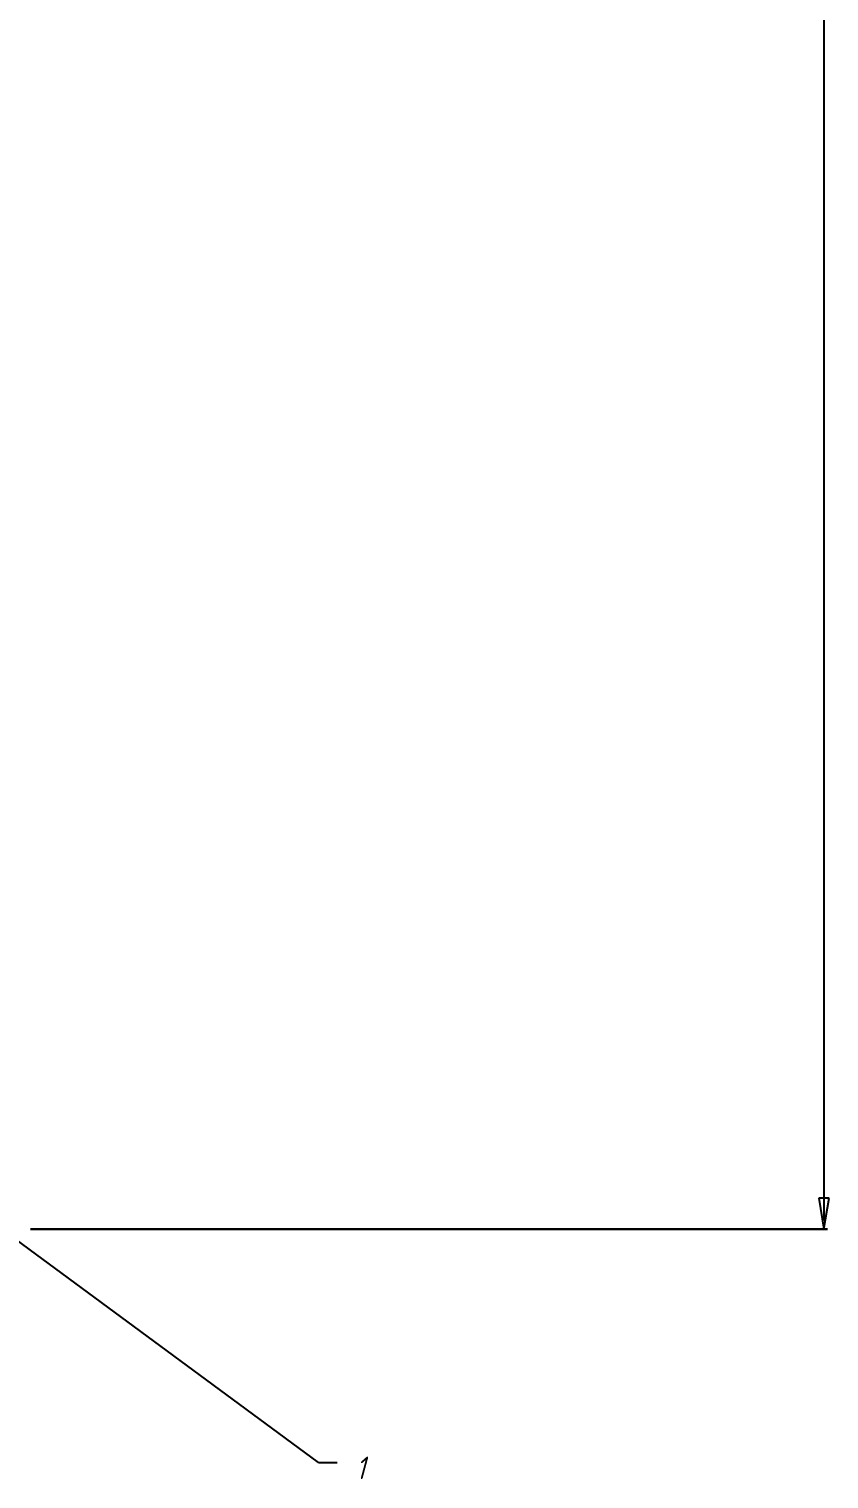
# Model space of a CAD drawing. Header units: inches. Extents: x 0 to 840, y -594 to 0.
# Drawn here: x 314.9 to 400.3, y -416 to -261.3 of the extents above; entities that cross this region are included whole.
import ezdxf

# ---------------------------------------------------------------- set-up
doc = ezdxf.new("R2010")
doc.units = ezdxf.units.IN
doc.header["$MEASUREMENT"] = 0
doc.styles.add('GOST type A1', font='', dxfattribs={"height": 3.704167})
doc.styles.get('GOST type A1').set_extended_font_data('GOST type A', italic=True)

msp = doc.modelspace()

# ---------------------------------------------------------------- linework, layer by layer
at = {"color": 18, "true_color": 0x000000}
for p, q in [((399.73, -220.28), (399.73, -388.45)), ((345.78, -414.27), (308.51, -386.81)), ((400.28, -386.05), (399.18, -386.05)), ((399.18, -386.05), (399.73, -389.35)), ((399.73, -389.35), (400.28, -386.05)), ((315.05, -389.35), (400.13, -389.35)), ((400.13, -389.35), (315.05, -389.35)), ((345.78, -414.27), (347.78, -414.27)), ((345.78, -414.27), (345.78, -414.27))]:
    msp.add_line(p, q, dxfattribs=at)

# ---------------------------------------------------------------- texts
at = {"color": 18, "true_color": 0x000000, "style": 'GOST type A1'}
msp.add_text('1', height=2.41, dxfattribs=at).set_placement((349.78, -416.03))

doc.saveas('drawing.dxf')
